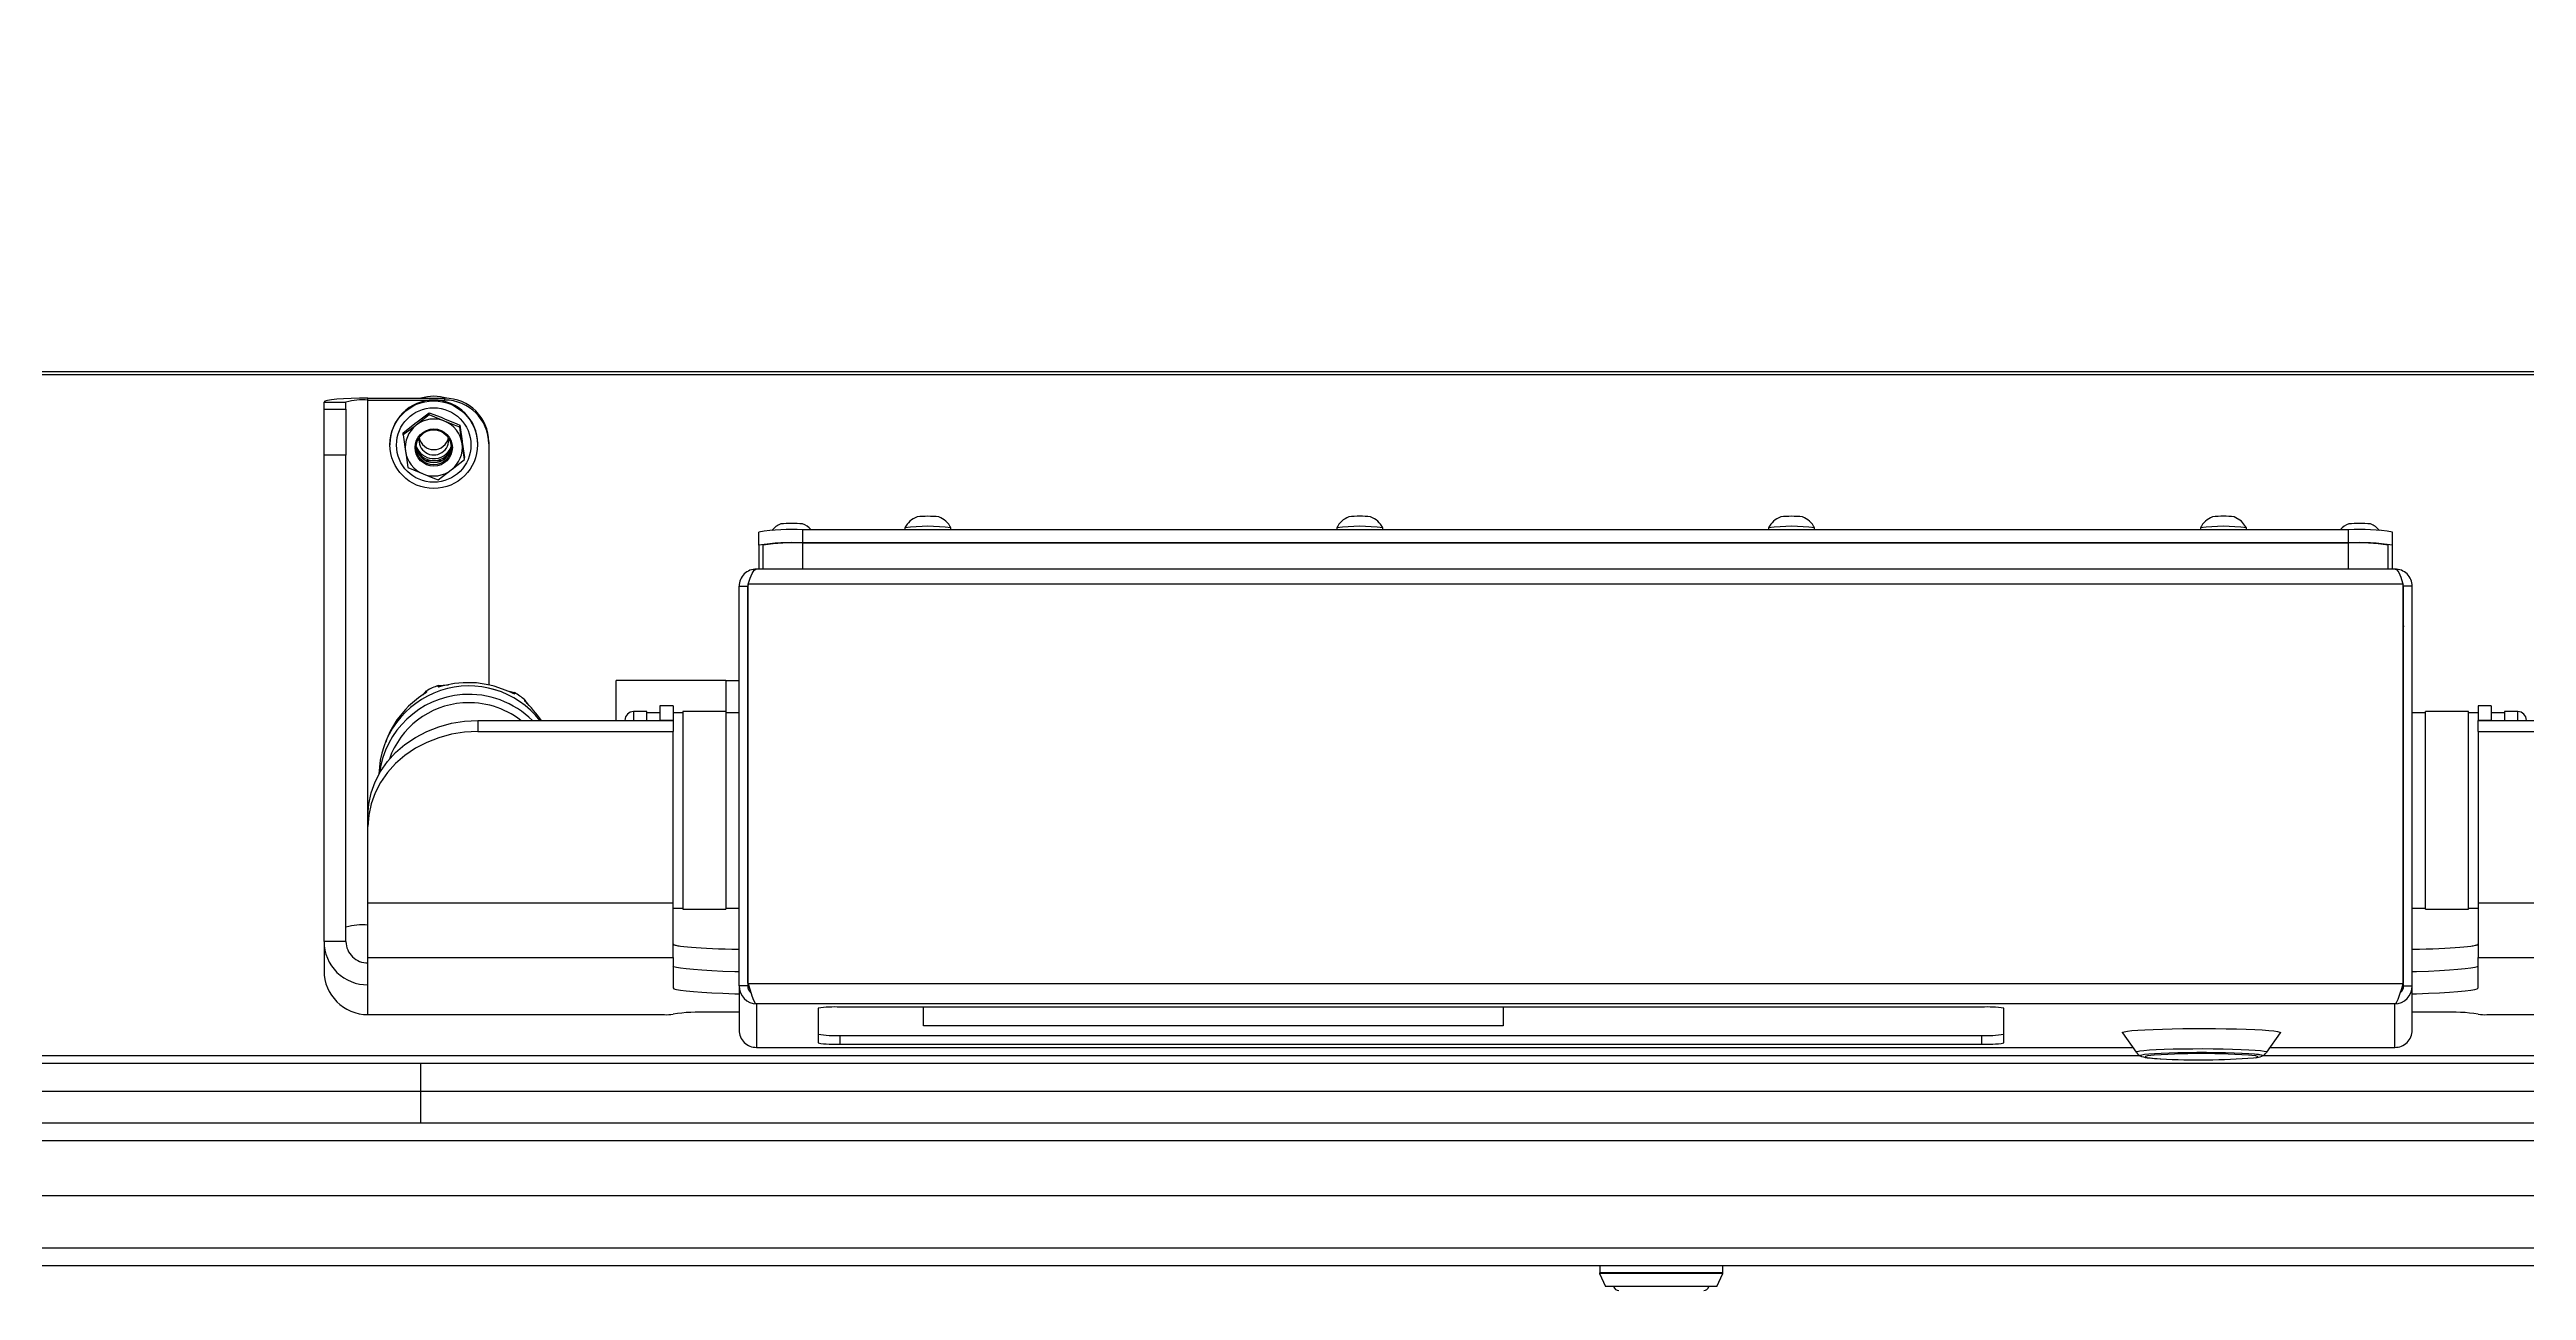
# Model space of a CAD drawing. Header units: inches. Extents: x -955375 to 106222, y -96450 to 64845.
# Drawn here: x 24829 to 25406, y 49375 to 49664 of the extents above; entities that cross this region are included whole.
import ezdxf

# ---------------------------------------------------------------- set-up
doc = ezdxf.new("R2010")
doc.units = ezdxf.units.IN
doc.header["$MEASUREMENT"] = 0
doc.linetypes.add('CONTINUA', pattern=[0])
doc.layers.add('ACHUTECH', color=24, linetype='Continuous', lineweight=18)
doc.layers.add('DIBUJO', color=2, linetype='Continuous')
doc.styles.get("Standard").update_dxf_attribs({"font": 'isocp2.shx'})
doc.dimstyles.new('SUPERPEQUEÑA', dxfattribs={"dimtxt": 0.1, "dimasz": 0.05, "dimexe": 0.1, "dimexo": 0.15, "dimgap": 0.05, "dimtad": 1, "dimzin": 0, "dimdsep": 46, "dimtxsty": 'Standard', "dimblk1": 'CRUZZ', "dimblk2": 'CRUZZ', "dimsah": 1, "dimcen": 0.03, "dimse1": 1, "dimse2": 1, "dimclrd": 109, "dimclre": 4, "dimclrt": 173, "dimadec": 0, "dimazin": 0, "dimtfac": 1, "dimtix": 1, "dimtmove": 1, "dimatfit": 3, "dimldrblk": 'CRUZZ', "dimfxl": 1, "dimtolj": 1, "dimtzin": 0, "dimlwd": -1, "dimarcsym": 0})

# ---------------------------------------------------------------- blocks, each defined once
blk = doc.blocks.new('CRUZ')
at = {"layer": 'DIBUJO', "color": 7, "lineweight": -3}
for p, q in [((-0.2, 0), (0.2, 0)), ((0, 0.2), (0, -0.2))]:
    blk.add_line(p, q, dxfattribs=at)
at = {"layer": 'DIBUJO', "color": 7, "lineweight": -3, "const_width": 0.05}
blk.add_lwpolyline([(0, 0, 1), (0, 0, 1)], format="xyb", close=True, dxfattribs=at)
blk = doc.blocks.new('CRUZZ')
at = {"layer": 'DIBUJO', "color": 3, "xscale": 10, "yscale": 10, "zscale": 10}
blk.add_blockref('CRUZ', (0, 0), dxfattribs=at)
blk = doc.blocks.new('*D178')
at = {"layer": 'ACHUTECH', "color": 7, "ltscale": 500, "transparency": 16777216}
blk.add_line((6285.44, 60544.62), (93195.31, 60544.62), dxfattribs=at)
at = {"layer": 'Defpoints', "color": 0, "linetype": 'CONTINUA', "ltscale": 500, "transparency": 16777216}
for p in [(93195.36, 60544.62), (93195.36, 48341.76), (6285.39, 47809.89)]:
    blk.add_point(p, dxfattribs=at)
at = {"layer": 'ACHUTECH', "color": 7, "linetype": 'CONTINUA', "ltscale": 500, "transparency": 16777216, "xscale": 0.05, "yscale": 0.05, "zscale": 0.05, "rotation": 180}
blk.add_blockref('CRUZZ', (6285.39, 60544.62), dxfattribs=at)
at = {"layer": 'ACHUTECH', "color": 7, "linetype": 'CONTINUA', "ltscale": 500, "transparency": 16777216, "xscale": 0.05, "yscale": 0.05, "zscale": 0.05}
blk.add_blockref('CRUZZ', (93195.36, 60544.62), dxfattribs=at)
at = {"layer": 'ACHUTECH', "color": 7, "linetype": 'CONTINUA', "lineweight": 13, "ltscale": 500, "transparency": 16777216, "insert": (49740.37, 60544.71), "char_height": 0.15, "attachment_point": 5}
blk.add_mtext('\\A1;86909.97', dxfattribs=at)
blk = doc.blocks.new('*D185')
at = {"layer": 'ACHUTECH', "color": 7, "ltscale": 500, "transparency": 16777216}
blk.add_line((5118.65, 54499.15), (5118.65, 25409.93), dxfattribs=at)
at = {"layer": 'Defpoints', "color": 0, "linetype": 'CONTINUA', "ltscale": 500, "transparency": 16777216}
for p in [(26169.23, 54499.2), (5118.65, 25409.88), (6592.24, 25409.88)]:
    blk.add_point(p, dxfattribs=at)
at = {"layer": 'ACHUTECH', "color": 7, "linetype": 'CONTINUA', "ltscale": 500, "transparency": 16777216, "xscale": 0.05, "yscale": 0.05, "zscale": 0.05}
for p, rotation in [((5118.65, 54499.2), 90), ((5118.65, 25409.88), 270)]:
    blk.add_blockref('CRUZZ', p, dxfattribs=dict(at, rotation=rotation))
at = {"layer": 'ACHUTECH', "color": 7, "linetype": 'CONTINUA', "lineweight": 13, "ltscale": 500, "transparency": 16777216, "insert": (5118.56, 39954.54), "char_height": 0.15, "attachment_point": 5, "rotation": 90}
blk.add_mtext('\\A1;29089.32', dxfattribs=at)

msp = doc.modelspace()

# ---------------------------------------------------------------- linework, layer by layer
at = {"color": 7, "linetype": 'Continuous', "lineweight": 25}
for p, q in [((24804.37, 49588.931), (25565.356, 49588.931)), ((24804.37, 49588.218), (25565.356, 49588.218)), ((24903.585, 49582.265), (24903.585, 49582.71)), ((24903.585, 49582.71), (24921.484, 49582.71)), ((24921.484, 49582.265), (24921.484, 49582.71)), ((24893.356, 49581.819), (24898.47, 49581.819)), ((24893.356, 49580.179), (24893.356, 49581.819)), ((24893.356, 49580.179), (24898.47, 49580.179)), ((24893.356, 49569.44), (24893.356, 49580.179)), ((24898.47, 49580.179), (24898.47, 49581.819)), ((24898.47, 49580.179), (24898.47, 49569.44)), ((24903.585, 49582.265), (24921.484, 49582.265)), ((24903.585, 49485.505), (24903.585, 49582.265)), ((24911.817, 49574.64), (24914.848, 49577.038)), ((24917.879, 49578.856), (24914.848, 49576.458)), ((24917.879, 49578.856), (24917.879, 49579.332)), ((24908.699, 49572.075), (24908.699, 49571.885)), ((24911.817, 49574.164), (24911.817, 49574.64)), ((24911.817, 49574.164), (24912.341, 49570.324)), ((24924.989, 49575.972), (24924.989, 49576.448)), ((24924.989, 49576.448), (24925.513, 49572.712)), ((24926.037, 49568.396), (24925.513, 49572.133)), ((24929.155, 49571.885), (24929.155, 49572.075)), ((24931.712, 49572.521), (24931.712, 49572.075)), ((24931.712, 49572.075), (24931.712, 49515.957)), ((24893.356, 49456.16), (24893.356, 49569.44)), ((24898.47, 49569.44), (24893.356, 49569.44)), ((24898.47, 49456.16), (24898.47, 49569.44)), ((24917.006, 49568.19), (24920.848, 49568.19)), ((24919.975, 49563.704), (24923.006, 49565.998)), ((24926.037, 49568.396), (24926.037, 49568.872)), ((24994.617, 49548.48), (24994.617, 49551.544)), ((24994.617, 49548.48), (24994.617, 49542.933)), ((24995.639, 49542.933), (24995.639, 49548.48)), ((25004.845, 49549.015), (25004.845, 49552.079)), ((25364.881, 49552.079), (25004.845, 49552.079)), ((25364.881, 49549.015), (25004.845, 49549.015)), ((25364.881, 49548.961), (25004.845, 49548.961)), ((25004.845, 49542.933), (25004.845, 49548.961)), ((25028.626, 49552.495), (25028.626, 49552.079)), ((25039.365, 49552.079), (25039.365, 49552.495)), ((25129.204, 49552.495), (25129.204, 49552.079)), ((25139.944, 49552.079), (25139.944, 49552.495)), ((25229.783, 49552.495), (25229.783, 49552.079)), ((25240.522, 49552.079), (25240.522, 49552.495)), ((25330.361, 49552.495), (25330.361, 49552.079)), ((25341.101, 49552.079), (25341.101, 49552.495)), ((25364.881, 49549.015), (25364.881, 49552.079)), ((25364.881, 49542.933), (25364.881, 49548.961)), ((25374.087, 49542.933), (25374.087, 49548.48)), ((25375.11, 49548.48), (25375.11, 49551.544)), ((25375.11, 49542.933), (25375.11, 49548.48)), ((25375.75, 49542.933), (24993.976, 49542.933)), ((24990.014, 49445.842), (24990.014, 49538.925)), ((24990.014, 49538.925), (24992.06, 49538.925)), ((24992.13, 49539.322), (24992.06, 49538.925)), ((24992.06, 49446.452), (24992.06, 49538.925)), ((25377.558, 49539.411), (24992.168, 49539.411)), ((24992.168, 49446.31), (24992.168, 49539.411)), ((25377.558, 49446.31), (25377.558, 49539.411)), ((25379.713, 49538.925), (25377.667, 49538.925)), ((25377.667, 49446.452), (25377.667, 49538.925)), ((25379.713, 49445.842), (25379.713, 49538.925)), ((24992.06, 49529.462), (24992.168, 49529.973)), ((25377.558, 49530.117), (25377.667, 49529.462)), ((24916.413, 49513.638), (24917.242, 49514.567)), ((24917.193, 49514.217), (24917.242, 49514.285)), ((24917.242, 49514.567), (24917.242, 49514.285)), ((24919.937, 49515.516), (24919.937, 49515.799)), ((24919.937, 49515.516), (24920.002, 49515.51)), ((24935.839, 49514.632), (24937.694, 49514.156)), ((24937.632, 49513.88), (24937.694, 49513.874)), ((24937.694, 49514.156), (24937.694, 49513.874)), ((24961.375, 49507.65), (24961.375, 49516.977)), ((24986.945, 49516.977), (24961.375, 49516.977)), ((24986.945, 49516.977), (24986.945, 49509.719)), ((24986.945, 49516.977), (24990.014, 49516.977)), ((24992.06, 49516.977), (24992.168, 49516.977)), ((24929.155, 49507.65), (24929.155, 49505.092)), ((24929.155, 49507.65), (24974.671, 49507.65)), ((24940.115, 49512.17), (24940.115, 49512.452)), ((24940.115, 49512.452), (24940.575, 49511.649)), ((24963.42, 49507.65), (24963.42, 49507.674)), ((24968.534, 49509.719), (24965.466, 49509.719)), ((24965.466, 49509.719), (24965.466, 49507.65)), ((24968.534, 49507.65), (24968.534, 49509.719)), ((24971.603, 49509.464), (24968.534, 49509.464)), ((24974.671, 49511.037), (24971.603, 49511.037)), ((24971.603, 49511.037), (24971.603, 49507.65)), ((24974.671, 49507.65), (24971.603, 49507.65)), ((24974.671, 49511.037), (24974.671, 49507.65)), ((24976.922, 49509.464), (24974.671, 49509.464)), ((24974.671, 49507.65), (24974.671, 49505.092)), ((24986.945, 49509.719), (24976.922, 49509.719)), ((24976.922, 49509.719), (24976.922, 49484.795)), ((24986.945, 49509.719), (24986.945, 49484.795)), ((24990.014, 49509.464), (24986.945, 49509.464)), ((24992.168, 49509.464), (24992.06, 49509.464)), ((25377.667, 49509.464), (25377.558, 49509.464)), ((25382.781, 49509.464), (25379.713, 49509.464)), ((25392.805, 49509.719), (25382.781, 49509.719)), ((25382.781, 49486.78), (25382.781, 49509.719)), ((25392.805, 49486.78), (25392.805, 49509.719)), ((25395.055, 49509.464), (25392.805, 49509.464)), ((25398.124, 49511.037), (25395.055, 49511.037)), ((25395.055, 49511.037), (25395.055, 49507.65)), ((25398.124, 49507.65), (25395.055, 49507.65)), ((25395.055, 49507.65), (25440.571, 49507.65)), ((25395.055, 49505.092), (25395.055, 49507.65)), ((25398.124, 49511.037), (25398.124, 49507.65)), ((25401.192, 49509.464), (25398.124, 49509.464)), ((25404.26, 49509.719), (25401.192, 49509.719)), ((25401.192, 49509.719), (25401.192, 49507.65)), ((25404.26, 49507.65), (25404.26, 49509.719)), ((24929.155, 49505.092), (24974.671, 49505.092)), ((24974.671, 49465.199), (24974.671, 49505.092)), ((25395.055, 49505.092), (25440.571, 49505.092)), ((25395.055, 49505.092), (25395.055, 49465.199)), ((24903.585, 49482.948), (24903.585, 49485.505)), ((24976.922, 49484.795), (24976.922, 49463.692)), ((24986.945, 49484.795), (24986.945, 49463.692)), ((25382.781, 49463.692), (25382.781, 49486.78)), ((25392.805, 49463.692), (25392.805, 49486.78)), ((24903.585, 49465.199), (24903.585, 49482.948)), ((24903.585, 49465.199), (24974.671, 49465.199)), ((24903.585, 49452.449), (24903.585, 49465.199)), ((24974.671, 49452.449), (24974.671, 49465.199)), ((24974.671, 49463.948), (24976.922, 49463.948)), ((24976.922, 49463.692), (24986.945, 49463.692)), ((24986.945, 49463.948), (24990.014, 49463.948)), ((24992.06, 49463.948), (24992.168, 49463.948)), ((25377.558, 49463.948), (25377.667, 49463.948)), ((25379.713, 49463.948), (25382.781, 49463.948)), ((25382.781, 49463.692), (25392.805, 49463.692)), ((25392.805, 49463.948), (25395.055, 49463.948)), ((25395.055, 49465.199), (25466.142, 49465.199)), ((25395.055, 49465.199), (25395.055, 49452.449)), ((24898.47, 49456.16), (24893.356, 49456.16)), ((24893.356, 49456.16), (24893.356, 49449.407)), ((24903.585, 49452.449), (24974.671, 49452.449)), ((24903.585, 49446.114), (24903.585, 49452.449)), ((24974.671, 49455.379), (24976.061, 49455.169)), ((24974.671, 49452.449), (24974.671, 49445.379)), ((25393.665, 49455.169), (25395.055, 49455.379)), ((25395.055, 49452.449), (25466.142, 49452.449)), ((25395.055, 49445.379), (25395.055, 49452.449)), ((24903.585, 49439.155), (24903.585, 49446.114)), ((24992.06, 49445.842), (24990.014, 49445.842)), ((24990.014, 49445.842), (24990.014, 49435.521)), ((24992.06, 49445.842), (24992.06, 49445.883)), ((24992.168, 49446.025), (24992.168, 49446.31)), ((25377.558, 49446.31), (24992.168, 49446.31)), ((24992.168, 49445.28), (24992.168, 49445.846)), ((24992.363, 49445.63), (24992.363, 49445.627)), ((25377.558, 49446.31), (25377.558, 49446.025)), ((25377.558, 49445.28), (25377.558, 49445.791)), ((25377.667, 49445.842), (25377.667, 49445.883)), ((25377.667, 49445.842), (25379.713, 49445.842)), ((25379.713, 49435.521), (25379.713, 49445.842)), ((24903.585, 49439.155), (24972.626, 49439.155)), ((24990.014, 49439.69), (24982.854, 49439.69)), ((25375.621, 49441.655), (24994.105, 49441.655)), ((24994.105, 49441.655), (24994.105, 49431.537)), ((25008.425, 49440.637), (25008.425, 49432.554)), ((25279.475, 49440.905), (25013.539, 49440.905)), ((25032.973, 49436.524), (25032.973, 49440.905)), ((25167.986, 49440.905), (25167.986, 49436.524)), ((25284.589, 49432.554), (25284.589, 49440.637)), ((25375.621, 49431.537), (25375.621, 49441.655)), ((25386.872, 49439.69), (25379.713, 49439.69)), ((25397.101, 49439.155), (25466.142, 49439.155)), ((25013.539, 49432.287), (25013.539, 49434.329)), ((25013.539, 49434.329), (25279.475, 49434.329)), ((25167.986, 49436.575), (25032.973, 49436.575)), ((25167.986, 49436.524), (25032.973, 49436.524)), ((25279.475, 49432.287), (25279.475, 49434.329)), ((25312.218, 49434.928), (25315.392, 49430.405)), ((25345.842, 49430.405), (25349.015, 49434.928)), ((24804.37, 49429.602), (25316.302, 49429.602)), ((25565.356, 49427.735), (24804.37, 49427.735)), ((24915.859, 49427.735), (24915.859, 49413.926)), ((24994.105, 49431.537), (24994.044, 49431.563)), ((24994.044, 49431.532), (25314.601, 49431.532)), ((24994.105, 49431.537), (25314.597, 49431.537)), ((25013.539, 49432.287), (25279.475, 49432.287)), ((25316.434, 49429.6), (25316.434, 49429.567)), ((25344.8, 49429.567), (25344.8, 49429.6)), ((25344.942, 49429.602), (25565.356, 49429.602)), ((25346.632, 49431.532), (25375.682, 49431.532)), ((25346.636, 49431.537), (25375.621, 49431.537)), ((24804.442, 49409.835), (25565.284, 49409.835)), ((24806.416, 49413.926), (25563.311, 49413.926)), ((24804.442, 49397.05), (25565.284, 49397.05)), ((25565.284, 49384.776), (24804.442, 49384.776)), ((25563.311, 49380.684), (24806.416, 49380.684)), ((25190.489, 49380.684), (25190.489, 49379.048)), ((25219.128, 49379.048), (25219.128, 49380.684)), ((25190.438, 49379.048), (25190.438, 49378.843)), ((25190.462, 49379.048), (25190.438, 49379.048)), ((25190.438, 49378.843), (25191.845, 49375.826)), ((25219.179, 49378.843), (25190.438, 49378.843)), ((25219.179, 49379.048), (25190.462, 49379.048)), ((25217.772, 49375.826), (25191.845, 49375.826)), ((25217.772, 49375.826), (25219.179, 49378.843)), ((25219.179, 49378.843), (25219.179, 49379.048))]:
    msp.add_line(p, q, dxfattribs=at)
at = {"color": 9, "linetype": 'Continuous', "lineweight": 25}
msp.add_line((24793.221, 49421.342), (25568.265, 49421.342), dxfattribs=at)
at = {"color": 7, "linetype": 'Continuous', "lineweight": 25, "flags": 128}
for points in [[(24903.585, 49582.71), (24901.589, 49582.693), (24899.67, 49582.642), (24897.902, 49582.56), (24896.352, 49582.449), (24895.08, 49582.314), (24894.135, 49582.16), (24893.553, 49581.993), (24893.356, 49581.819)], [(24914.848, 49577.038), (24915.063, 49577.204), (24917.879, 49579.332)], [(24917.879, 49579.332), (24920.623, 49578.268), (24921.434, 49577.942)], [(24921.434, 49577.362), (24920.503, 49577.744), (24917.879, 49578.856)], [(24921.434, 49577.942), (24924.284, 49576.752), (24924.989, 49576.448)], [(24924.989, 49575.972), (24924.135, 49576.298), (24921.434, 49577.362)], [(24914.848, 49576.458), (24914.632, 49576.292), (24911.817, 49574.164)], [(24925.513, 49572.133), (24925.476, 49572.402), (24924.989, 49575.972)], [(24925.513, 49572.712), (24925.55, 49572.442), (24926.037, 49568.872)], [(24912.341, 49570.324), (24912.378, 49570.055), (24912.865, 49566.588)], [(24912.865, 49566.588), (24915.489, 49565.476), (24916.42, 49565.094)], [(24923.006, 49565.998), (24923.222, 49566.165), (24926.037, 49568.396)], [(24916.42, 49565.094), (24919.121, 49564.029), (24919.975, 49563.704)], [(25341.099, 49552.502), (25339.947, 49554.043), (25338.266, 49555.066)], [(24992.168, 49539.411), (24992.614, 49540.777), (24993.06, 49541.904), (24993.507, 49542.653), (24993.953, 49542.932), (24993.976, 49542.931)], [(25375.75, 49542.901), (25376.13, 49542.749), (25376.576, 49542.088), (25377.023, 49541.027), (25377.469, 49539.696), (25377.558, 49539.411)], [(25377.667, 49538.925), (25377.48, 49539.75), (25377.428, 49539.817)], [(24917.242, 49514.285), (24917.168, 49514.192), (24916.97, 49514.035), (24916.473, 49513.681), (24915.399, 49512.913), (24913.058, 49510.952), (24912.326, 49510.219), (24910.349, 49507.808), (24908.759, 49505.152), (24907.961, 49503.348), (24907.731, 49502.64)], [(24937.694, 49513.874), (24937.622, 49513.865), (24937.427, 49513.933), (24936.924, 49514.153), (24935.78, 49514.658), (24932.959, 49515.658), (24931.963, 49515.917), (24928.883, 49516.408), (24925.763, 49516.455), (24923.77, 49516.252), (24921.513, 49515.821), (24920.814, 49515.656), (24920.236, 49515.525), (24920.007, 49515.493), (24919.937, 49515.516)], [(24919.937, 49515.799), (24922.202, 49515.975), (24922.336, 49515.979)], [(24903.585, 49485.505), (24903.771, 49488.174), (24904.328, 49490.804), (24905.246, 49493.357), (24906.514, 49495.796), (24908.111, 49498.084), (24910.015, 49500.189), (24912.199, 49502.08), (24914.63, 49503.73), (24917.272, 49505.113), (24920.088, 49506.211), (24923.036, 49507.006), (24926.073, 49507.488), (24929.155, 49507.65)], [(24929.155, 49505.092), (24926.073, 49504.931), (24923.036, 49504.449), (24920.088, 49503.653), (24917.272, 49502.556), (24914.63, 49501.172), (24912.199, 49499.523), (24910.015, 49497.632), (24908.111, 49495.527), (24906.514, 49493.239), (24905.246, 49490.8), (24904.328, 49488.247), (24903.771, 49485.617), (24903.585, 49482.948)], [(24990.014, 49449.096), (24989.031, 49449.127), (24986.225, 49449.231), (24983.659, 49449.351), (24981.366, 49449.485), (24979.375, 49449.632), (24977.71, 49449.79), (24976.393, 49449.956), (24975.441, 49450.129), (24974.864, 49450.307), (24974.671, 49450.487)], [(25395.055, 49450.487), (25394.862, 49450.307), (25394.286, 49450.129), (25393.333, 49449.956), (25392.016, 49449.79), (25390.352, 49449.632), (25388.361, 49449.485), (25386.068, 49449.351), (25383.502, 49449.231), (25380.695, 49449.127), (25379.713, 49449.096)], [(24974.671, 49445.379), (24974.864, 49445.2), (24975.441, 49445.022), (24976.393, 49444.849), (24977.71, 49444.683), (24979.375, 49444.525), (24981.366, 49444.378), (24983.659, 49444.244), (24986.225, 49444.124), (24989.031, 49444.02), (24990.014, 49443.989)], [(24992.168, 49446.31), (24992.578, 49444.882), (24992.988, 49443.559), (24993.398, 49442.502), (24993.808, 49441.84), (24994.105, 49441.655)], [(25375.621, 49441.655), (25376.031, 49441.977), (25376.441, 49442.758), (25376.851, 49443.903), (25377.261, 49445.272), (25377.558, 49446.31)], [(25377.406, 49445.761), (25377.505, 49445.931), (25377.558, 49446.025)], [(25379.713, 49443.989), (25380.695, 49444.02), (25383.502, 49444.124), (25386.068, 49444.244), (25388.361, 49444.378), (25390.352, 49444.525), (25392.016, 49444.683), (25393.333, 49444.849), (25394.286, 49445.022), (25394.862, 49445.2), (25395.055, 49445.379)], [(25312.218, 49434.928), (25312.258, 49435.036), (25312.63, 49435.169), (25313.352, 49435.298), (25314.41, 49435.42), (25315.783, 49435.534), (25317.446, 49435.636), (25319.364, 49435.726), (25321.502, 49435.8), (25323.817, 49435.859), (25326.264, 49435.899), (25328.796, 49435.922), (25331.363, 49435.926), (25333.916, 49435.911), (25336.405, 49435.878), (25338.781, 49435.827), (25340.998, 49435.759), (25343.013, 49435.676), (25344.787, 49435.578), (25346.285, 49435.469), (25347.478, 49435.35), (25348.343, 49435.224), (25348.863, 49435.092), (25349.027, 49434.958), (25349.015, 49434.928)], [(25315.392, 49430.405), (25315.385, 49430.453), (25315.628, 49430.577), (25316.24, 49430.698), (25317.205, 49430.813), (25318.501, 49430.918), (25320.096, 49431.011), (25321.949, 49431.09), (25324.016, 49431.153), (25326.245, 49431.198), (25328.582, 49431.224), (25330.969, 49431.231), (25333.347, 49431.219), (25335.658, 49431.187), (25337.845, 49431.136), (25339.854, 49431.068), (25341.636, 49430.985), (25343.146, 49430.888), (25344.348, 49430.78), (25345.211, 49430.663), (25345.716, 49430.541), (25345.848, 49430.416), (25345.842, 49430.405)], [(25344.697, 49429.478), (25344.701, 49429.48), (25344.8, 49429.599), (25344.531, 49429.718), (25343.902, 49429.833), (25342.929, 49429.941), (25341.637, 49430.04), (25340.06, 49430.126), (25338.238, 49430.198), (25336.219, 49430.254), (25334.054, 49430.292), (25331.801, 49430.312), (25329.517, 49430.312), (25327.261, 49430.293), (25325.092, 49430.256), (25323.067, 49430.201), (25321.237, 49430.129), (25319.649, 49430.043), (25318.346, 49429.945), (25317.361, 49429.837), (25316.719, 49429.722), (25316.437, 49429.604), (25316.522, 49429.484), (25316.55, 49429.473)], [(25344.685, 49429.473), (25344.691, 49429.475), (25344.79, 49429.595), (25344.521, 49429.713), (25343.893, 49429.828), (25342.921, 49429.936), (25341.63, 49430.035), (25340.053, 49430.121), (25338.233, 49430.193), (25336.215, 49430.249), (25334.052, 49430.287), (25331.8, 49430.307), (25329.518, 49430.307), (25327.264, 49430.288), (25325.096, 49430.251), (25323.072, 49430.196), (25321.243, 49430.124), (25319.657, 49430.038), (25318.355, 49429.94), (25317.37, 49429.832), (25316.729, 49429.718), (25316.447, 49429.599), (25316.532, 49429.48), (25316.563, 49429.467)], [(25318.069, 49429.55), (25317.821, 49429.502), (25317.503, 49429.39), (25317.543, 49429.276), (25317.939, 49429.164), (25318.681, 49429.058), (25319.748, 49428.959), (25321.112, 49428.87)], [(25342.761, 49429.083), (25343.412, 49429.189), (25343.73, 49429.301), (25343.691, 49429.415), (25343.294, 49429.526), (25343.103, 49429.56)]]:
    msp.add_lwpolyline(points, dxfattribs=at)
at = {"color": 7, "linetype": 'Continuous', "lineweight": 25}
for centre, radius in [((24918.9, 49571.884), 10.201), ((24918.903, 49571.807), 8.67), ((24918.914, 49571.224), 4.335), ((24918.917, 49571.241), 4.083)]:
    msp.add_circle(centre, radius, dxfattribs=at)
for centre, radius, start, end in [((24918.927, 49572.891), 10.265, 72.848352, 106.946623), ((24921.504, 49572.501), 10.209, 0.10943, 90.109013), ((24902.316, 49567.261), 15.057, 85.166194, 104.795945), ((24918.927, 49572.045), 10.228, 0.167974, 179.832026), ((24918.927, 49571.183), 6.669, 67.919928, 127.714683), ((24918.949, 49571.219), 6.627, 7.926462, 67.978896), ((24921.504, 49572.056), 10.209, 0.10943, 90.109013), ((24918.89, 49571.227), 6.611, 127.694019, 187.846781), ((24918.927, 49571.798), 4.092, 184.604235, 355.39578), ((24918.921, 49572.981), 4.344, 200.355782, 265.512191), ((24918.927, 49572.974), 3.476, 172.099508, 7.900492), ((24918.927, 49574.205), 3.48, 191.61172, 348.38828), ((24918.932, 49572.981), 4.346, 265.369913, 339.643871), ((24918.964, 49571.23), 6.611, 307.694019, 7.846781), ((24918.905, 49571.238), 6.627, 187.926462, 247.978896), ((24918.922, 49572.536), 4.346, 205.034447, 265.507009), ((24918.927, 49571.274), 6.669, 247.919928, 307.714683), ((24918.931, 49572.537), 4.347, 265.376652, 334.966264), ((25033.247, 49550.244), 5.142, 110.212938, 153.951774), ((25033.992, 49531.776), 23.43, 83.792781, 96.177705), ((25034.748, 49550.249), 5.137, 26.018582, 69.764443), ((25133.818, 49550.253), 5.131, 110.268374, 154.005952), ((25134.576, 49534.699), 20.525, 82.920966, 97.096799), ((25135.331, 49550.254), 5.13, 25.988824, 69.831698), ((25234.405, 49550.243), 5.144, 110.345839, 153.945371), ((25235.152, 49532.449), 22.758, 83.600385, 96.400291), ((25235.835, 49550.172), 5.233, 26.438348, 69.307503), ((25334.971, 49550.257), 5.126, 110.17929, 154.02821), ((25335.724, 49532.231), 22.977, 83.649747, 96.299887), ((25002.295, 49502.819), 49.326, 87.036602, 98.95519), ((25002.295, 49499.755), 49.326, 87.036602, 98.95519), ((25002.55, 49504.627), 44.394, 87.036602, 98.95519), ((25001.345, 49548.935), 4.751, 109.462951, 141.078079), ((25002.288, 49530.088), 23.463, 83.816966, 96.184704), ((25003.352, 49549.143), 4.515, 40.572161, 71.095137), ((25033.996, 49515.06), 37.818, 81.836936, 98.163064), ((25134.574, 49515.071), 37.808, 81.834604, 98.165396), ((25235.152, 49514.768), 38.107, 81.899192, 98.100808), ((25335.731, 49514.821), 38.055, 81.888003, 98.111997), ((25366.372, 49549.147), 4.51, 108.910878, 139.441155), ((25367.432, 49502.819), 49.326, 81.04481, 92.963398), ((25367.432, 49499.755), 49.326, 81.04481, 92.963398), ((25367.177, 49504.627), 44.394, 81.04481, 92.963398), ((25367.445, 49530.154), 23.397, 83.819131, 96.224279), ((25368.38, 49548.932), 4.754, 38.93521, 70.54202), ((24994.009, 49538.91), 3.995, 88.623953, 179.776285), ((25375.708, 49538.9), 4.004, 0.35545, 91.244312), ((24927.124, 49494.716), 20.984, 38.049645, 178.782326), ((24927.125, 49494.714), 20.985, 38.055611, 178.77636), ((24927.049, 49492.806), 20.915, 94.036972, 172.781866), ((24927.092, 49496.57), 20.517, 110.409351, 118.692353), ((24927.12, 49492.694), 21.032, 45.322907, 94.209618), ((24927.158, 49496.622), 20.457, 50.699383, 58.998536), ((24927.063, 49492.223), 19.573, 94.062563, 160.841866), ((24927.115, 49492.124), 19.676, 52.099955, 94.192319), ((24921.124, 49492.005), 27.699, 34.388207, 46.717588), ((24965.466, 49507.674), 2.046, 90, 180), ((25404.26, 49507.674), 2.046, 0, 90), ((24903.444, 49456.2), 10.087, 180.230043, 270.801195), ((24902.316, 49444.988), 15.057, 85.166194, 104.795945), ((24903.45, 49456.199), 4.98, 180.454296, 271.545419), ((24903.609, 49449.408), 10.253, 180.005713, 269.862247), ((24994.19, 49445.83), 4.176, 179.829771, 268.839228), ((24993.866, 49445.71), 1.812, 175.824439, 232.676187), ((25375.537, 49445.83), 4.176, 271.160772, 0.170229), ((25375.861, 49445.71), 1.811, 307.435473, 4.191664), ((24973.136, 49449.007), 9.865, 267.036602, 278.95519), ((24980.814, 49400.282), 39.461, 87.036602, 98.95519), ((25012.264, 49416.275), 24.663, 87.036602, 98.95519), ((25280.75, 49416.275), 24.663, 81.04481, 92.963398), ((25388.912, 49400.282), 39.461, 81.04481, 92.963398), ((25396.591, 49449.007), 9.865, 261.04481, 272.963398), ((24994.017, 49435.54), 4.004, 180.267048, 271.256604), ((25012.264, 49458.96), 24.663, 261.04481, 272.963398), ((25280.75, 49458.96), 24.663, 267.036602, 278.95519), ((25375.713, 49435.536), 4, 268.691538, 359.784809), ((25012.264, 49456.917), 24.663, 261.04481, 272.963398), ((25280.75, 49456.917), 24.663, 267.036602, 278.95519), ((25317.384, 49431.64), 2.323, 214.082843, 251.754911), ((25318.673, 49434.795), 5.728, 249.535017, 267.515854), ((25330.645, 49283.691), 146.4, 85.118267, 94.927875), ((25322.342, 49462.448), 33.605, 263.306598, 267.664661), ((25330.323, 49593.587), 164.974, 266.799555, 274.324009), ((25342.946, 49433.35), 4.239, 273.108185, 293.504355), ((25343.834, 49431.68), 2.357, 290.138665, 326.093878), ((25194.938, 49376.198), 1.279, 196.912817, 270), ((25214.679, 49376.198), 1.279, 270, 343.087183)]:
    msp.add_arc(centre, radius, start, end, dxfattribs=at)
for centre, start_param, end_param in [((24995.128, 49455.631), 3.1415927, 4.4597087), ((25374.598, 49455.631), 4.9650692, 6.2831853)]:
    msp.add_ellipse(centre, major_axis=(20.457, 0), ratio=0.0624035, start_param=start_param, end_param=end_param, dxfattribs=at)

# ---------------------------------------------------------------- dimensions: what is measured, and where the dimension line sits
at = {"layer": 'ACHUTECH', "color": 7, "linetype": 'CONTINUA', "lineweight": 13, "ltscale": 500}
dim = msp.add_linear_dim(base=(93195.359, 60544.619), p1=(6285.39, 47809.886), p2=(93195.359, 48341.759), dimstyle='SUPERPEQUEÑA', override={"dimtxt": 0.15, "dimgap": 0.02, "dimclrd": 7, "dimclrt": 7, "dimfxl": 0.2}, dxfattribs=at)
dim.commit()
dim.dimension.update_dxf_attribs({"geometry": '*D178', "text_midpoint": (49740.375, 60544.714)})
dim = msp.add_linear_dim(base=(5118.653, 25409.883), p1=(26169.229, 54499.203), p2=(6592.24, 25409.883), angle=90, dimstyle='SUPERPEQUEÑA', override={"dimtxt": 0.15, "dimgap": 0.02, "dimclrd": 7, "dimclrt": 7, "dimfxl": 0.2}, dxfattribs=at)
dim.commit()
dim.dimension.update_dxf_attribs({"geometry": '*D185', "text_midpoint": (5118.558, 39954.543)})

doc.saveas('drawing.dxf')
